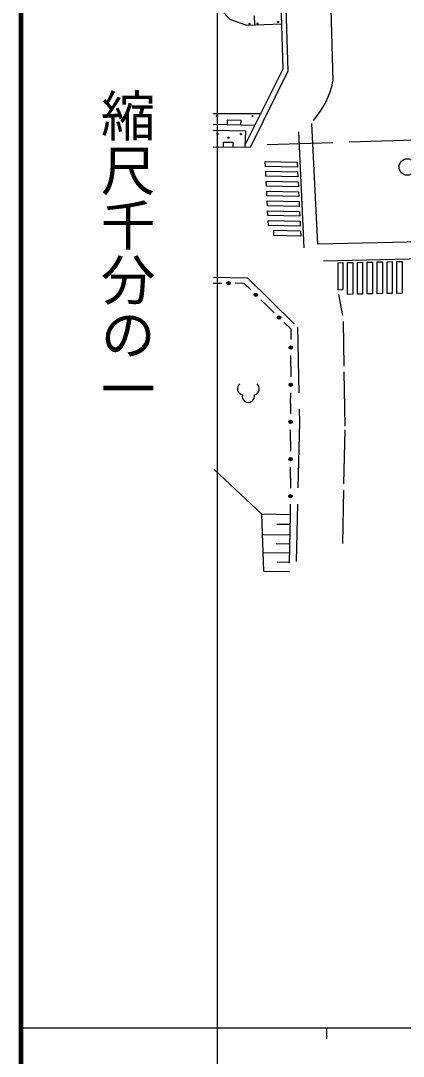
# Model space of a CAD drawing. Units: millimetres, scale not verified. Extents: x 40000 to 680000, y 20000 to 380000.
# Drawn here: x 40000 to 75046, y 202409 to 297200 of the extents above; entities that cross this region are included whole.
import ezdxf
from ezdxf.enums import TextEntityAlignment as Align

# ---------------------------------------------------------------- set-up
doc = ezdxf.new("R2010")
doc.units = ezdxf.units.MM
doc.header["$LTSCALE"] = 1000
doc.linetypes.add('DASHED', pattern=[7.5, 6, -1.5])
for name, color, linetype, lineweight in [('M-BGD', 7, 'Continuous', 25), ('M-BGD-EXST', 7, 'Continuous', 25), ('M-BMK-SRVR', 3, 'Continuous', 25), ('M-STR-STRC', 7, 'Continuous', 25), ('M-TTL', 2, 'Continuous', 140), ('M-TTL-BAND', 7, 'Continuous', 25)]:
    doc.layers.add(name, color=color, linetype=linetype, lineweight=lineweight)
doc.styles.add('@ＭＳ ゴシック', font='')
doc.styles.get('@ＭＳ ゴシック').set_extended_font_data('@MS Gothic')

msp = doc.modelspace()

# ---------------------------------------------------------------- linework, layer by layer
at = {"layer": 'M-BGD'}
for p, q in [((68320, 300973), (68604, 291680)), ((61375, 297656), (61409, 296824)), ((57624, 288718), (61979, 288702)), ((57624, 287722), (61442, 287635)), ((57624, 285663), (61040, 285632)), ((57624, 273176), (58433, 273170)), ((60457, 273157), (59647, 273162)), ((60457, 273157), (61070, 272560)), ((69111, 272127), (69488, 270218)), ((62602, 271069), (61989, 271665)), ((62602, 271069), (63215, 270473)), ((64747, 268982), (64134, 269578)), ((69538, 269653), (69604, 265586)), ((64747, 268982), (64744, 268009)), ((64738, 265579), (64740, 266551)), ((64738, 265579), (64735, 264607)), ((69604, 265066), (69701, 260073)), ((64728, 262176), (64731, 263149)), ((64728, 262176), (64726, 261204)), ((64719, 258774), (64722, 259746)), ((69683, 259742), (69571, 254794)), ((64719, 258774), (64716, 257802)), ((64710, 255371), (64712, 256343)), ((64710, 255371), (64707, 254399)), ((69556, 254236), (69480, 249346)), ((64700, 251969), (64703, 252941)), ((63468, 251128), (64686, 251107)), ((62144, 250183), (64669, 250140)), ((63411, 249332), (64655, 249311)), ((62205, 248523), (64640, 248481)), ((63491, 247673), (64626, 247653)), ((62267, 246829), (64611, 246788))]:
    msp.add_line(p, q, dxfattribs=at)
at = {"layer": 'M-BGD', "linetype": 'DASHED'}
msp.add_line((76074, 286270), (61125, 285804), dxfattribs=at)
at = {"layer": 'M-BGD'}
for points in [[(61040, 285632), (64493, 292606), (64042, 307014), (60475, 307286)], [(60448, 306965), (63591, 306756), (64021, 292756), (60549, 285862)], [(63719, 302592), (60133, 302333), (58661, 301055), (58352, 300384), (58171, 299674), (58197, 298706), (58326, 298189), (59191, 297312), (60701, 296795), (63893, 296926)], [(60171, 287664), (60180, 288064), (58907, 288093), (58898, 287693)], [(57624, 287175), (60584, 287114), (60542, 285636)], [(59460, 285646), (59464, 286046), (58546, 286054), (58542, 285654)], [(64624, 247560), (64700, 251969), (62077, 252018)]]:
    msp.add_lwpolyline(points, dxfattribs=at)
at = {"layer": 'M-BGD', "linetype": 'DASHED'}
for points in [[(57624, 273729), (60776, 273667), (65342, 269146), (65540, 260450), (65239, 247697)], [(62267, 246829), (62077, 252018), (57624, 256206)]]:
    msp.add_lwpolyline(points, dxfattribs=at)
at = {"layer": 'M-BGD'}
for centre, radius in [((60950, 296910), 50), ((61694, 296942), 50), ((63571, 297080), 50), ((57976, 288467), 50), ((61222, 288467), 50), ((58027, 286859), 50), ((59031, 286490), 50), ((60178, 286818), 50), ((59040, 273166), 150), ((59040, 273166), 99), ((59040, 273166), 49), ((61529, 272113), 150), ((61529, 272113), 99), ((61529, 272113), 49), ((63674, 270025), 150), ((63674, 270025), 99), ((63674, 270025), 49), ((64742, 267280), 150), ((64742, 267280), 99), ((64742, 267280), 49), ((64733, 263878), 150), ((64733, 263878), 99), ((64733, 263878), 49), ((64724, 260475), 150), ((64724, 260475), 99), ((64724, 260475), 49), ((64714, 257072), 150), ((64714, 257072), 99), ((64714, 257072), 49), ((64705, 253670), 150), ((64705, 253670), 99), ((64705, 253670), 49)]:
    msp.add_circle(centre, radius, dxfattribs=at)
msp.add_arc((61172, 293129), 7571, 318.10391, 348.96631, dxfattribs=at)
at = {"layer": 'M-BGD-EXST'}
for centre, radius, start, end in [((60429, 263529), 576, 130.60255, 257.46993), ((61279, 263529), 576, 282.5285, 49.39901), ((60854, 262833), 566, 166.31445, 13.68555)]:
    msp.add_arc(centre, radius, start, end, dxfattribs=at)
at = {"layer": 'M-BMK-SRVR'}
msp.add_circle((75407, 283807), 750, dxfattribs=at)
at = {"layer": 'M-STR-STRC'}
for p, q in [((65432, 287021), (65927, 276404)), ((62400, 284316), (65322, 284258)), ((62421, 283866), (62400, 284316)), ((65344, 283807), (62421, 283866)), ((65322, 284258), (65344, 283807)), ((62443, 283414), (65366, 283355)), ((62465, 282964), (62443, 283414)), ((65388, 282905), (62465, 282964)), ((62487, 282512), (65410, 282453)), ((62509, 282062), (62487, 282512)), ((65366, 283355), (65388, 282905)), ((65432, 282003), (62509, 282062)), ((62531, 281610), (65453, 281551)), ((62552, 281159), (62531, 281610)), ((65410, 282453), (65432, 282003)), ((65453, 281551), (65475, 281101)), ((65475, 281101), (62552, 281159)), ((62574, 280708), (65497, 280649)), ((62596, 280257), (62574, 280708)), ((65497, 280649), (65519, 280199)), ((65519, 280199), (62596, 280257)), ((62618, 279806), (65541, 279747)), ((62640, 279355), (62618, 279806)), ((65541, 279747), (65563, 279296)), ((65563, 279296), (62640, 279355)), ((62662, 278904), (65585, 278845)), ((62684, 278453), (62662, 278904)), ((65585, 278845), (65606, 278394)), ((65606, 278394), (62684, 278453)), ((63196, 277541), (63174, 277992)), ((65628, 277943), (63174, 277992)), ((65628, 277943), (65650, 277492)), ((65650, 277492), (63196, 277541)), ((67733, 275214), (76910, 275427)), ((69036, 275043), (69506, 275053)), ((69036, 275043), (69036, 272580)), ((69506, 275053), (69506, 272590)), ((69941, 275062), (70411, 275072)), ((69941, 272149), (69941, 275062)), ((70411, 275072), (70411, 272159)), ((70845, 275081), (71315, 275091)), ((70845, 272168), (70845, 275081)), ((71315, 275091), (71315, 272178)), ((71750, 275100), (72220, 275110)), ((71750, 272188), (71750, 275100)), ((72220, 275110), (72220, 272197)), ((72655, 275119), (73125, 275129)), ((72655, 272207), (72655, 275119)), ((73125, 275129), (73125, 272217)), ((73559, 275139), (74029, 275149)), ((73559, 272226), (73559, 275139)), ((74029, 275149), (74029, 272236)), ((74464, 275158), (74934, 275168)), ((74464, 272245), (74464, 275158)), ((74934, 275168), (74934, 272255)), ((69036, 272580), (69506, 272590)), ((70411, 272159), (69941, 272149)), ((71315, 272178), (70845, 272168)), ((72220, 272197), (71750, 272188)), ((73125, 272217), (72655, 272207)), ((74029, 272236), (73559, 272226)), ((74934, 272255), (74464, 272245))]:
    msp.add_line(p, q, dxfattribs=at)
msp.add_lwpolyline([(76775, 276972), (67231, 276740), (66670, 287782)], dxfattribs=at)
at = {"layer": 'M-TTL'}
msp.add_line((40000, 380000), (40000, 20000), dxfattribs=at)
at = {"layer": 'M-TTL-BAND'}
for p, q in [((58000, 370000), (58000, 20000)), ((40000, 205000), (579000, 205000)), ((68000, 205000), (68000, 204000))]:
    msp.add_line(p, q, dxfattribs=at)

# ---------------------------------------------------------------- texts
at = {"layer": 'M-TTL-BAND', "style": '@ＭＳ ゴシック'}
msp.add_text('縮尺千分の一', height=3666, rotation=270, dxfattribs=at).set_placement((49777, 261030), align=Align.MIDDLE_RIGHT)

doc.saveas('drawing.dxf')
